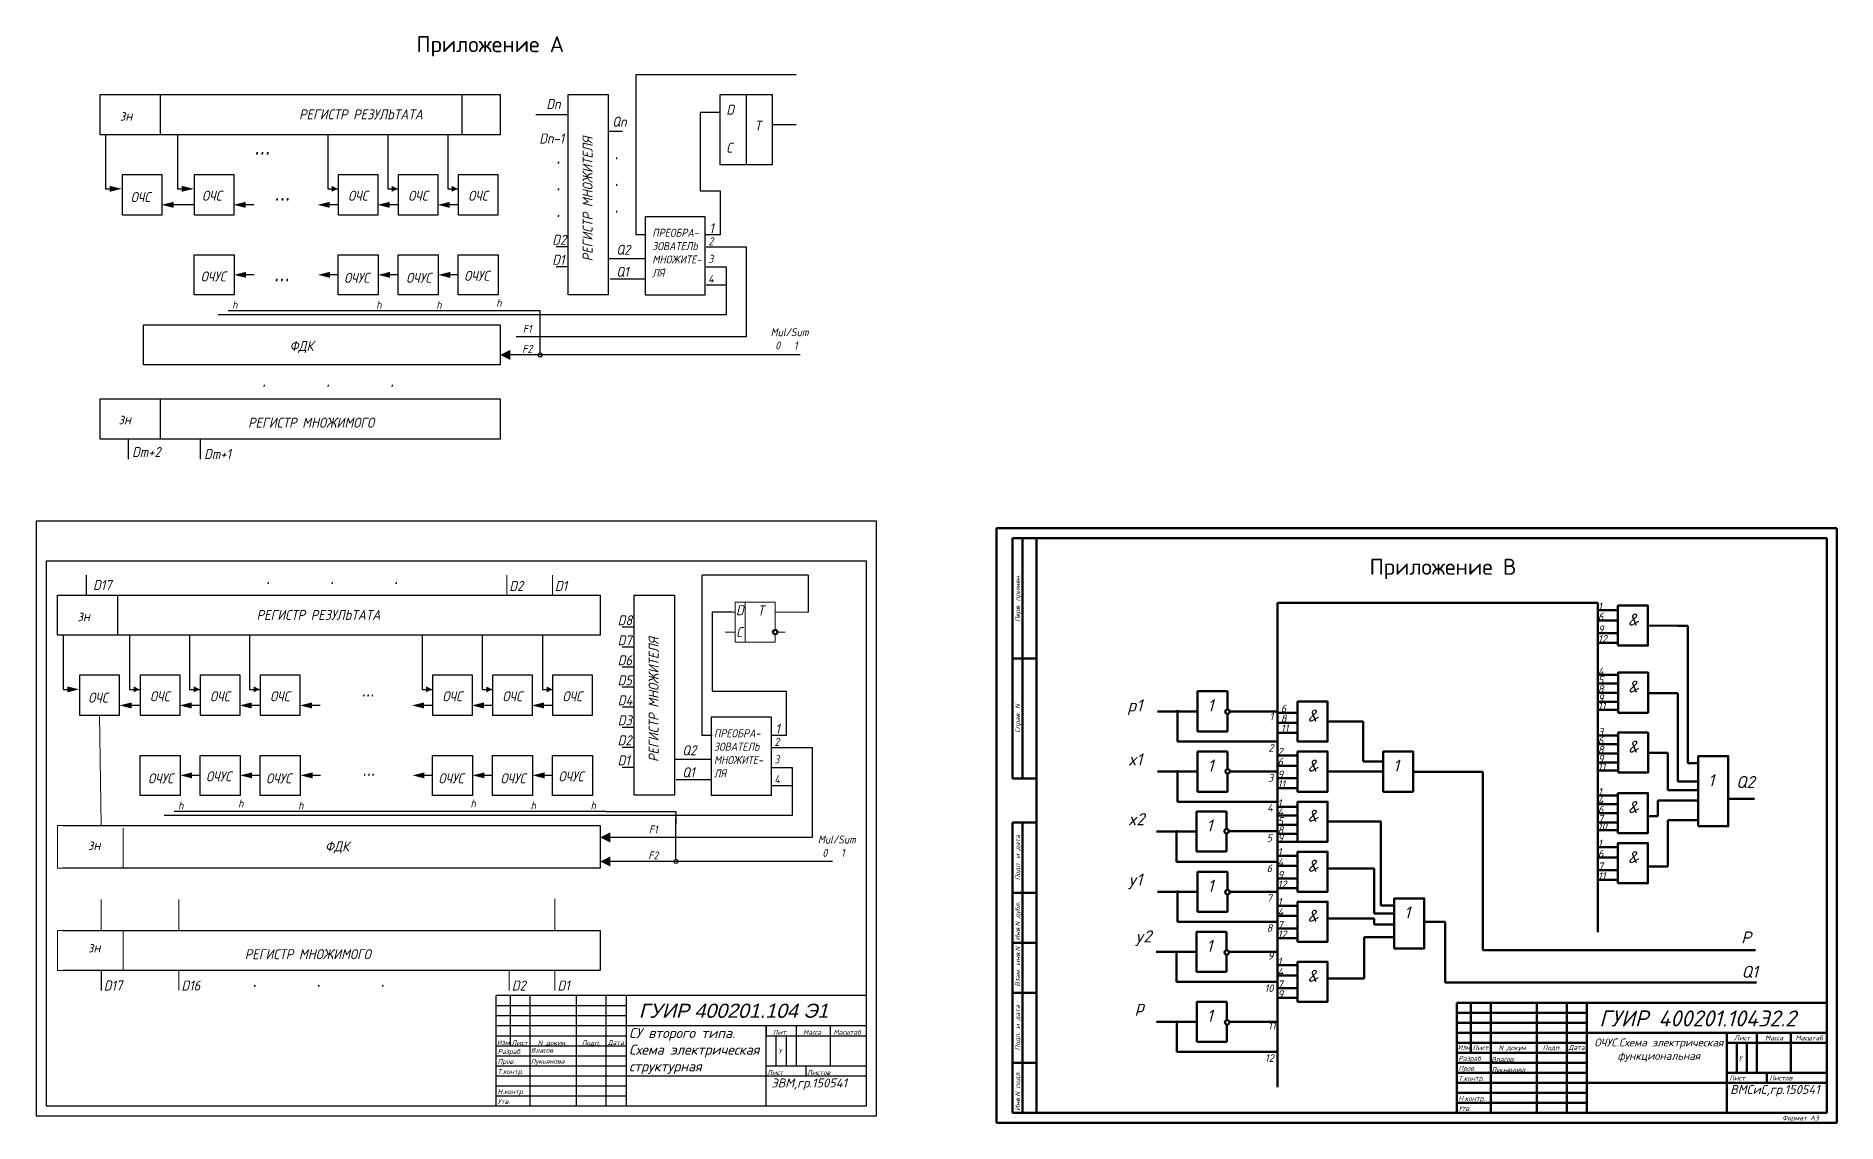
# Model space of a CAD drawing. Header units: millimetres. Extents: x -1147 to 900, y -260 to 949.
# Drawn here: x 0 to 900, y -4 to 539 of the extents above; entities that cross this region are included whole.
import ezdxf
from ezdxf.enums import TextEntityAlignment as Align

# ---------------------------------------------------------------- set-up
doc = ezdxf.new("R2010")
doc.units = ezdxf.units.MM
doc.header["$LTSCALE"] = 0.5
doc.layers.get('0').update_dxf_attribs({"lineweight": 60})
doc.layers.get('Defpoints').update_dxf_attribs({"color": 5})
doc.layers.add('3-размеры', color=6, linetype='Continuous')
doc.layers.add('4-текст', color=7, linetype='Continuous', true_color=0x00ad00)
doc.layers.add('Формат А4', color=7, linetype='Continuous', lineweight=53)
doc.styles.get("Standard").update_dxf_attribs({"font": 'isocpeui.ttf', "width": 0.9})
doc.styles.add('чер', font='isocpeur.ttf', dxfattribs={"oblique": 15})

msp = doc.modelspace()

# ---------------------------------------------------------------- hatches: boundary and pattern name
at = {"lineweight": 20}
h = msp.add_hatch(color=7, dxfattribs=at)
edge = h.paths.add_edge_path()
edge.add_arc((570.51, 202.01), 0.773, 0, 360)
h = msp.add_hatch(color=7, dxfattribs=at)
edge = h.paths.add_edge_path()
edge.add_arc((570.6, 171.99), 0.773, 0, 360)
h = msp.add_hatch(color=7, dxfattribs=at)
edge = h.paths.add_edge_path()
edge.add_arc((570.11, 141.99), 0.773, 0, 360)
h = msp.add_hatch(color=7, dxfattribs=at)
edge = h.paths.add_edge_path()
edge.add_arc((570.61, 111.91), 0.773, 0, 360)
h = msp.add_hatch(color=7, dxfattribs=at)
edge = h.paths.add_edge_path()
edge.add_arc((570.03, 81.75), 0.773, 0, 360)
h = msp.add_hatch(color=7, dxfattribs=at)
edge = h.paths.add_edge_path()
edge.add_arc((570.2, 46.86), 0.773, 0, 360)

# ---------------------------------------------------------------- linework, layer by layer
at = {"color": 0, "lineweight": 25}
for p, q in [((62, 510), (62, 490)), ((212.78, 510), (212.78, 490)), ((355, 510.07), (355, 475)), ((62, 358), (62, 338)), ((40.78, 260), (40.78, 240)), ((415, 60), (230, 60)), ((230, 5), (230, 60)), ((230, 55), (295, 55)), ((237, 60), (237, 35)), ((247, 5), (247, 60)), ((270, 60), (270, 5)), ((285, 5), (285, 60)), ((295, 60), (295, 5)), ((230, 50), (295, 50)), ((230, 45), (295, 45)), ((230, 40), (295, 40)), ((295, 45), (415, 45)), ((365, 5), (365, 45)), ((365, 45), (365, 40)), ((365, 40), (415, 40)), ((370, 25), (370, 40)), ((375, 40), (375, 25)), ((380, 45), (380, 25)), ((397, 25), (397, 45)), ((230, 35), (295, 35)), ((230, 30), (295, 30)), ((230, 25), (295, 25)), ((230, 20), (295, 20)), ((295, 20), (415, 20)), ((365, 25), (415, 25)), ((385, 20), (385, 25)), ((230, 15), (295, 15)), ((230, 10), (295, 10))]:
    msp.add_line(p, q, dxfattribs=at)
at = {"color": 0, "lineweight": 60}
for p, q in [((620.52, 231.99), (620.52, 256.2)), ((620.52, 256.2), (780.52, 256.2)), ((780.63, 256.16), (780.63, 91.69)), ((620.52, 231.99), (620.52, 26.87)), ((620.52, 26.87), (620.52, 14.23))]:
    msp.add_line(p, q, dxfattribs=at)
for p, q in [((780.63, 252.5), (790.63, 252.5)), ((780.63, 247.4), (790.63, 247.4)), ((820.53, 244.65), (805.59, 244.8)), ((820.53, 244.65), (825.58, 244.65)), ((825.58, 244.65), (825.58, 176.1)), ((780.63, 241.08), (790.63, 241.08)), ((780.63, 236.24), (790.63, 236.24)), ((790.63, 220.17), (780.63, 220.17)), ((595.52, 211.99), (580.52, 211.99)), ((580.52, 211.99), (580.52, 201.99)), ((595.52, 202.9), (595.52, 211.99)), ((790.63, 215.87), (780.63, 215.87)), ((790.63, 211.28), (780.63, 211.28)), ((820.59, 211.1), (805.72, 211.1)), ((820.59, 169.56), (820.59, 211.1)), ((560.52, 201.99), (580.52, 201.99)), ((570.52, 201.99), (570.52, 186.87)), ((580.52, 201.99), (580.52, 191.99)), ((595.52, 191.99), (595.52, 200.67)), ((596.61, 201.99), (620.52, 201.99)), ((620.52, 201.19), (630.43, 201.19)), ((790.63, 206.72), (780.63, 206.72)), ((790.69, 202.78), (780.63, 202.78)), ((580.52, 191.99), (595.52, 191.99)), ((620.52, 196.19), (630.43, 196.19)), ((620.52, 191.19), (630.43, 191.19)), ((645.52, 196.87), (655.52, 196.87)), ((655.28, 196.87), (663.28, 196.87)), ((663.28, 176.87), (663.28, 196.87)), ((790.63, 189.9), (780.63, 189.9)), ((570.52, 186.87), (620.52, 186.87)), ((595.52, 181.87), (580.52, 181.87)), ((580.52, 181.87), (580.52, 171.87)), ((595.52, 173.1), (595.52, 181.87)), ((790.63, 185.6), (780.63, 185.6)), ((790.63, 181.01), (780.63, 181.01)), ((805.71, 181.28), (815.59, 181.28)), ((815.59, 181.28), (815.59, 164.56)), ((560.52, 171.87), (580.52, 171.87)), ((570.52, 171.87), (570.52, 156.87)), ((580.52, 171.87), (580.52, 161.87)), ((596.68, 171.87), (620.52, 171.87)), ((620.52, 179.96), (630.52, 179.96)), ((620.52, 174.85), (630.52, 174.85)), ((645.52, 171.87), (655.52, 171.87)), ((655.28, 171.87), (665.78, 171.87)), ((663.28, 176.87), (673.28, 176.87)), ((663.28, 171.87), (673.28, 171.87)), ((688.28, 171.78), (698.66, 171.78)), ((698.66, 171.78), (723.12, 171.78)), ((723.12, 171.78), (723.12, 82.64)), ((790.63, 176.46), (780.63, 176.46)), ((790.69, 172.51), (780.63, 172.51)), ((825.58, 176.1), (830.77, 176.1)), ((595.52, 161.87), (595.52, 170.87)), ((620.52, 168.54), (630.52, 168.54)), ((620.52, 163.7), (630.52, 163.7)), ((815.59, 164.56), (815.59, 162.55)), ((815.59, 162.55), (830.77, 162.55)), ((820.59, 169.56), (820.59, 167.02)), ((820.59, 167.02), (830.77, 167.02)), ((570.52, 156.87), (620.52, 156.87)), ((580.52, 161.87), (595.52, 161.87)), ((630.52, 154.26), (620.52, 154.26)), ((790.63, 159.99), (780.63, 159.99)), ((790.63, 155.69), (780.63, 155.69)), ((810.59, 149.56), (810.59, 157.5)), ((810.59, 157.5), (830.77, 157.5)), ((845.97, 158.24), (858.97, 158.24)), ((594.99, 151.99), (579.99, 151.99)), ((579.99, 151.99), (579.99, 141.99)), ((594.99, 143.24), (594.99, 151.99)), ((630.52, 149.96), (620.52, 149.96)), ((630.52, 145.37), (620.52, 145.37)), ((645.52, 146.96), (672.19, 146.96)), ((672.19, 146.96), (672.19, 107.91)), ((790.63, 151.1), (780.63, 151.1)), ((790.63, 146.54), (780.63, 146.54)), ((805.59, 149.56), (810.59, 149.56)), ((815.59, 124.56), (815.59, 147.64)), ((815.59, 147.64), (830.77, 147.64)), ((559.99, 141.99), (579.99, 141.99)), ((569.99, 126.87), (569.99, 141.99)), ((579.99, 141.99), (579.99, 131.99)), ((594.99, 131.99), (594.99, 141.01)), ((620.52, 142.08), (596.15, 142.08)), ((630.52, 140.81), (620.52, 140.81)), ((630.58, 136.87), (620.52, 136.87)), ((790.69, 142.6), (780.63, 142.6)), ((569.99, 126.87), (620.52, 126.87)), ((579.99, 131.99), (594.99, 131.99)), ((620.52, 129.87), (630.52, 129.87)), ((780.63, 134.09), (790.63, 134.09)), ((780.63, 128.99), (790.63, 128.99)), ((595.52, 121.87), (580.52, 121.87)), ((580.52, 121.87), (580.52, 111.87)), ((595.52, 112.76), (595.52, 121.87)), ((620.52, 124.77), (630.52, 124.77)), ((620.52, 118.46), (630.52, 118.46)), ((645.84, 123.56), (656.34, 123.56)), ((656.34, 123.56), (668.84, 123.56)), ((668.84, 123.56), (668.84, 103.56)), ((780.63, 122.67), (790.63, 122.67)), ((780.63, 117.83), (790.63, 117.83)), ((805.59, 124.56), (815.59, 124.56)), ((560.52, 111.87), (580.52, 111.87)), ((570.52, 96.87), (570.52, 111.99)), ((580.52, 111.87), (580.52, 101.87)), ((595.52, 101.87), (595.52, 110.53)), ((596.59, 111.87), (620.52, 111.87)), ((620.52, 113.61), (630.52, 113.61)), ((580.52, 101.87), (595.52, 101.87)), ((620.52, 104.93), (630.52, 104.93)), ((620.52, 99.83), (630.52, 99.83)), ((668.84, 103.56), (668.84, 100.99)), ((668.84, 100.99), (678.84, 100.99)), ((672.19, 107.91), (672.19, 105.04)), ((672.19, 105.04), (678.84, 105.04)), ((570.52, 96.87), (621.05, 96.87)), ((594.99, 91.87), (579.99, 91.87)), ((579.99, 91.87), (579.99, 81.87)), ((594.99, 82.66), (594.99, 91.87)), ((620.52, 93.52), (630.52, 93.52)), ((645.84, 98.56), (658.84, 98.56)), ((658.84, 98.56), (668.84, 98.56)), ((668.84, 98.56), (668.84, 95.47)), ((668.84, 95.47), (678.84, 95.47)), ((693.71, 96.87), (704.21, 96.87)), ((704.21, 96.87), (704.21, 66.59)), ((559.8, 81.87), (579.99, 81.87)), ((569.99, 81.87), (569.99, 66.87)), ((579.99, 81.87), (579.99, 71.87)), ((596.2, 81.87), (619.99, 81.87)), ((620.52, 88.67), (630.52, 88.67)), ((663.84, 68.56), (663.84, 89.21)), ((663.84, 89.21), (678.84, 89.21)), ((723.12, 82.64), (859.43, 82.64)), ((594.99, 71.87), (594.99, 80.45)), ((620.52, 75.14), (630.52, 75.14)), ((569.99, 66.87), (620.52, 66.87)), ((579.99, 71.87), (594.99, 71.87)), ((620.52, 70.04), (630.52, 70.04)), ((620.52, 63.72), (630.52, 63.72)), ((645.84, 68.56), (656.34, 68.56)), ((656.34, 68.56), (663.84, 68.56)), ((704.21, 66.59), (859.89, 66.59)), ((595.16, 56.98), (580.16, 56.98)), ((580.16, 56.98), (580.16, 46.98)), ((595.16, 47.77), (595.16, 56.98)), ((620.52, 58.88), (630.52, 58.88)), ((559.97, 46.98), (580.16, 46.98)), ((570.16, 46.98), (570.16, 31.98)), ((580.16, 46.98), (580.16, 36.98)), ((595.16, 36.98), (595.16, 45.55)), ((596.36, 46.98), (620.16, 46.98)), ((580.16, 36.98), (595.16, 36.98)), ((570.16, 31.98), (620.69, 31.98))]:
    msp.add_line(p, q)
at = {"color": 0, "lineweight": 25}
for points in [[(32, 510), (232, 510), (232, 490), (32, 490)], [(266.03, 510.07), (286.03, 510.07), (286.03, 410.07), (266.03, 410.07)], [(342, 510.07), (368, 510.07), (368, 475), (342, 475)], [(43, 450), (63, 450), (63, 470), (43, 470)], [(79, 450), (99, 450), (99, 470), (79, 470)], [(151, 450), (171, 450), (171, 470), (151, 470)], [(181, 450), (201, 450), (201, 470), (181, 470)], [(211, 450), (231, 450), (231, 470), (211, 470)], [(304.51, 410.07), (334.51, 410.07), (334.51, 449), (304.51, 449)], [(79, 430), (99, 430), (99, 410), (79, 410)], [(151, 430), (171, 430), (171, 410), (151, 410)], [(181, 430), (201, 430), (201, 410), (181, 410)], [(211, 430), (231, 430), (231, 410), (211, 410)], [(53.78, 395), (232, 395), (232, 375), (53.78, 375)], [(32, 358), (232, 358), (232, 338), (32, 338)], [(5, 5), (415, 5), (415, 277), (5, 277)], [(10.78, 260), (282, 260), (282, 240), (10.78, 240)], [(299.03, 260.07), (319.03, 260.07), (319.03, 160.07), (299.03, 160.07)], [(21.78, 200), (41.78, 200), (41.78, 220), (21.78, 220)], [(52, 200), (72, 200), (72, 220), (52, 220)], [(82, 200), (102, 200), (102, 220), (82, 220)], [(112, 200), (132, 200), (132, 220), (112, 220)], [(198.14, 200), (218.14, 200), (218.14, 220), (198.14, 220)], [(228.14, 200), (248.14, 200), (248.14, 220), (228.14, 220)], [(258.14, 200), (278.14, 200), (278.14, 220), (258.14, 220)], [(337.51, 160.07), (367.51, 160.07), (367.51, 199), (337.51, 199)], [(52, 180), (72, 180), (72, 160), (52, 160)], [(82, 180), (102, 180), (102, 160), (82, 160)], [(112, 180), (132, 180), (132, 160), (112, 160)], [(198.14, 180), (218.14, 180), (218.14, 160), (198.14, 160)], [(228.14, 180), (248.14, 180), (248.14, 160), (228.14, 160)], [(258.14, 180), (278.14, 180), (278.14, 160), (258.14, 160)]]:
    msp.add_lwpolyline(points, close=True, dxfattribs=at)
for points in [[(790.63, 234.81), (805.63, 234.81), (805.63, 254.8), (790.63, 254.8)], [(790.69, 201.32), (805.69, 201.32), (805.69, 221.36), (790.69, 221.36)], [(630.52, 186.87), (645.52, 186.87), (645.52, 206.87), (630.52, 206.87)], [(790.69, 171.37), (805.69, 171.37), (805.69, 191.36), (790.69, 191.36)], [(630.52, 161.87), (645.52, 161.87), (645.52, 181.87), (630.52, 181.87)], [(673.28, 161.87), (688.28, 161.87), (688.28, 181.87), (673.28, 181.87)], [(830.77, 144.56), (845.77, 144.56), (845.77, 179.63), (830.77, 179.63)], [(630.52, 136.87), (645.52, 136.87), (645.52, 156.87), (630.52, 156.87)], [(790.63, 141.16), (805.63, 141.16), (805.63, 161.16), (790.63, 161.16)], [(790.63, 116.16), (805.63, 116.16), (805.63, 136.16), (790.63, 136.16)], [(630.52, 111.87), (645.52, 111.87), (645.52, 131.87), (630.52, 131.87)], [(678.84, 83.56), (693.84, 83.56), (693.84, 108.56), (678.84, 108.56)], [(630.52, 86.94), (645.52, 86.94), (645.52, 106.87), (630.52, 106.87)], [(630.52, 56.96), (645.52, 56.96), (645.52, 76.87), (630.52, 76.87)]]:
    msp.add_lwpolyline(points, close=True)
for points in [[(13.57, 145), (282, 145), (282, 123.7), (13.57, 123.7)], [(13.57, 92.54), (282, 92.54), (282, 72.54), (13.57, 72.54)]]:
    msp.add_lwpolyline(points, dxfattribs=at)
at = {"transparency": 33554551}
msp.add_circle((369.45, 241.58), 1.11, dxfattribs=at)
for centre in [(595.51, 201.79), (595.57, 171.98), (595.04, 142.13), (595.5, 111.65), (595.13, 81.55), (595.3, 46.66)]:
    msp.add_circle(centre, 1.11)
at = {"layer": '3-размеры', "color": 0, "lineweight": 25}
for p, q in [((300, 440), (300, 520)), ((300, 520), (380, 520)), ((249.78, 500), (266.03, 500)), ((342, 501), (332, 501)), ((332, 501), (332, 462)), ((34.78, 489.95), (34.78, 462.95)), ((70.78, 489.95), (70.78, 462.95)), ((145.78, 489.95), (145.78, 462.95)), ((175.78, 489.95), (175.78, 462.95)), ((205.78, 489.95), (205.78, 462.95)), ((286.16, 491.75), (293.16, 491.75)), ((380, 495), (368, 495)), ((34.78, 462.95), (36.78, 462.95)), ((70.78, 462.95), (72.78, 462.95)), ((72.78, 462.95), (77.78, 462.95)), ((145.78, 462.95), (150.78, 462.95)), ((175.78, 462.95), (180.78, 462.95)), ((205.78, 462.95), (210.78, 462.95)), ((332, 462), (342, 462)), ((342, 462), (342, 440)), ((266, 434), (260, 434)), ((305, 440), (300, 440)), ((342, 440), (334.51, 440)), ((335, 434), (355, 434)), ((355, 434), (355, 389)), ((304.51, 428), (286.03, 428)), ((287, 418), (304.51, 418)), ((335, 415), (345, 415)), ((252, 402), (96, 402)), ((252, 381), (252, 402)), ((355, 389), (240, 389)), ((382, 380), (237, 380)), ((46, 338), (46, 328)), ((82, 338), (82, 328)), ((333, 190), (333, 270)), ((386, 270), (386, 251.58)), ((299.03, 244), (293.03, 244)), ((348, 251.58), (338, 251.58)), ((338, 251), (338, 212)), ((13.57, 239.95), (13.57, 212.95)), ((46.78, 239.95), (46.78, 212.95)), ((76.78, 239.95), (76.78, 212.95)), ((106.78, 239.95), (106.78, 212.95)), ((192.93, 239.95), (192.93, 212.95)), ((223.04, 239.95), (223.04, 212.95)), ((253.14, 239.95), (253.14, 212.95)), ((299.03, 224), (293.03, 224)), ((13.57, 212.95), (15.57, 212.95)), ((46.78, 212.95), (51.78, 212.95)), ((76.78, 212.95), (81.78, 212.95)), ((106.78, 212.95), (111.78, 212.95)), ((192.93, 212.95), (197.93, 212.95)), ((223.04, 212.95), (228.04, 212.95)), ((253.14, 212.95), (258.14, 212.95)), ((299.07, 204), (293.07, 204)), ((338, 190), (333, 190)), ((375, 190), (367.51, 190)), ((299, 184), (293, 184)), ((368, 184), (388, 184)), ((388, 184), (388, 139)), ((337.51, 178), (319.03, 178)), ((320, 168), (337.51, 168)), ((368, 165), (378, 165)), ((285, 152), (129, 152)), ((319.84, 128), (319.84, 149)), ((388, 139), (305.11, 139)), ((398.01, 127), (305.11, 127))]:
    msp.add_line(p, q, dxfattribs=at)
at = {"layer": '3-размеры', "color": 0, "lineweight": 20}
for p, q in [((235.29, 270), (235.29, 260)), ((258.09, 270), (258.09, 260)), ((349.45, 256.58), (354.45, 256.58)), ((349.45, 236.58), (349.45, 256.58)), ((349.45, 256.58), (354.45, 256.58)), ((349.45, 256.58), (354.45, 256.58)), ((349.45, 256.58), (349.45, 251.58)), ((354.45, 256.58), (369.45, 256.58)), ((354.45, 256.58), (354.45, 236.58)), ((369.45, 256.58), (369.45, 242.69)), ((369.45, 256.58), (369.45, 246.58)), ((369.45, 256.58), (369.45, 251.58)), ((338, 251), (338, 251.58)), ((349.45, 251.58), (348, 251.58)), ((369.45, 251.58), (374.45, 251.58)), ((369.45, 251.58), (369.45, 242.69)), ((386, 251.58), (374.45, 251.58)), ((349.45, 241.58), (344.45, 241.58)), ((349.45, 236.58), (349.45, 241.58)), ((369.45, 236.58), (349.45, 236.58)), ((369.45, 236.58), (369.45, 240.46)), ((370.57, 241.58), (374.45, 241.58)), ((21.78, 200), (31.78, 200)), ((31.78, 200), (32.57, 145)), ((10.78, 145), (10.78, 123.7)), ((13.57, 145), (10.78, 145)), ((43.57, 143.7), (43.57, 123.7)), ((13.57, 123.7), (10.78, 123.7)), ((259.36, 108.37), (259.36, 92.54)), ((32.57, 108), (32.57, 92.54)), ((71.42, 108), (71.42, 92.54)), ((10.78, 92.54), (10.78, 72.54)), ((13.57, 92.54), (10.78, 92.54)), ((43.57, 92.54), (43.57, 72.54)), ((13.57, 72.54), (10.78, 72.54)), ((53.92, 72.54), (80.42, 72.54)), ((71.42, 72.54), (71.42, 62.54)), ((99.76, 72.54), (76.96, 72.54)), ((122.56, 72.54), (99.76, 72.54)), ((145.36, 72.54), (122.56, 72.54)), ((168.16, 72.54), (145.36, 72.54)), ((190.96, 72.54), (168.16, 72.54)), ((213.76, 72.54), (190.96, 72.54)), ((236.56, 72.54), (213.76, 72.54)), ((259.36, 72.54), (236.56, 72.54)), ((236.56, 72.54), (236.56, 62.54)), ((259.36, 72.54), (259.36, 62.54))]:
    msp.add_line(p, q, dxfattribs=at)
at = {"layer": '3-размеры', "color": 0, "lineweight": 25}
for points in [[(53, 470, 0, 0, 0), (53, 485, 3, 0, 0), (53, 490, 0, 0, 0)], [(89, 470, 0, 0, 0), (89, 485, 3, 0, 0), (89, 490, 0, 0, 0)], [(161, 470, 0, 0, 0), (161, 485, 3, 0, 0), (161, 490, 0, 0, 0)], [(191, 470, 0, 0, 0), (191, 485, 3, 0, 0), (191, 490, 0, 0, 0)], [(221, 470, 0, 0, 0), (221, 485, 3, 0, 0), (221, 490, 0, 0, 0)], [(252.05, 478.09, 0, 0, 0), (252.05, 432.77, 5, 0, 0), (252.05, 418.77, 0, 0, 0)], [(36.78, 462.95, 3, 0, 0), (42.78, 462.95, 0, 0, 0)], [(72.78, 462.95, 3, 0, 0), (78.78, 462.95, 0, 0, 0)], [(147.78, 462.95, 3, 0, 0), (150.78, 462.95, 0, 0, 0)], [(177.78, 462.95, 3, 0, 0), (180.78, 462.95, 0, 0, 0)], [(207.78, 462.95, 3, 0, 0), (210.78, 462.95, 0, 0, 0)], [(47, 358, 0, 0, 0), (47, 442.45, 3, 0, 0), (47, 449.45, 0, 0, 0)], [(68.78, 454.95, 3, 0, 0), (62.78, 454.95, 0, 0, 0)], [(94, 430, 0, 0, 0), (94, 442, 3, 0, 0), (94, 450, 0, 0, 0)], [(104.78, 454.95, 3, 0, 0), (98.78, 454.95, 0, 0, 0)], [(146.78, 454.95, 3, 0, 0), (140.78, 454.95, 0, 0, 0)], [(166, 430, 0, 0, 0), (166, 442, 3, 0, 0), (166, 450, 0, 0, 0)], [(176.78, 454.95, 3, 0, 0), (170.78, 454.95, 0, 0, 0)], [(196, 430, 0, 0, 0), (196, 442, 3, 0, 0), (196, 450, 0, 0, 0)], [(206.78, 454.95, 3, 0, 0), (200.78, 454.95, 0, 0, 0)], [(226, 430, 0, 0, 0), (226, 442, 3, 0, 0), (226, 450, 0, 0, 0)], [(105, 420, 3, 0, 0), (99, 420, 0, 0, 0)], [(147, 420, 3, 0, 0), (141, 420, 0, 0, 0)], [(177, 420, 3, 0, 0), (171, 420, 0, 0, 0)], [(207, 420, 3, 0, 0), (201, 420, 0, 0, 0)], [(85, 395, 0, 0, 0), (85, 404, 2, 0, 0), (85, 410, 0, 0, 0)], [(91, 400, 0, 0, 0), (91, 404, 2, 0, 0), (91, 410, 0, 0, 0)], [(96, 402, 0, 0, 0), (96, 404, 2, 0, 0), (96, 410, 0, 0, 0)], [(157, 395, 0, 0, 0), (157, 404, 2, 0, 0), (157, 410, 0, 0, 0)], [(163, 400, 0, 0, 0), (163, 404, 2, 0, 0), (163, 410, 0, 0, 0)], [(168, 402, 0, 0, 0), (168, 404, 2, 0, 0), (168, 410, 0, 0, 0)], [(187, 395, 0, 0, 0), (187, 404, 2, 0, 0), (187, 410, 0, 0, 0)], [(193, 400, 0, 0, 0), (193, 404, 2, 0, 0), (193, 410, 0, 0, 0)], [(198, 402, 0, 0, 0), (198, 404, 2, 0, 0), (198, 410, 0, 0, 0)], [(217, 395, 0, 0, 0), (217, 404, 2, 0, 0), (217, 410, 0, 0, 0)], [(223, 400, 0, 0, 0), (223, 404, 2, 0, 0), (223, 410, 0, 0, 0)], [(228, 402, 0, 0, 0), (228, 404, 2, 0, 0), (228, 410, 0, 0, 0)], [(240, 389, 0, 0, 0), (237, 389, 0, 0, 0), (237, 389, 5, 0, 0), (232, 389, 0, 0, 0)], [(237, 380, 5, 0, 0), (232, 380, 0, 0, 0)], [(82, 358, 0, 0, 0), (82, 368, 3, 0, 0), (82, 375, 0, 0, 0)], [(221.04, 358, 0, 0, 0), (221.04, 368.56, 3, 0, 0), (221.04, 375, 0, 0, 0)], [(186.78, 314.95, 0, 0, 0), (116.78, 314.95, 5, 0, 0), (102.78, 314.95, 0, 0, 0)], [(324.59, 250.76, 0, 0, 0), (324.59, 205.44, 5, 0, 0), (324.59, 191.44, 0, 0, 0)], [(31.78, 220, 0, 0, 0), (31.78, 235, 3, 0, 0), (31.78, 240, 0, 0, 0)], [(62, 220, 0, 0, 0), (62, 235, 3, 0, 0), (62, 240, 0, 0, 0)], [(92, 220, 0, 0, 0), (92, 235, 3, 0, 0), (92, 240, 0, 0, 0)], [(122, 220, 0, 0, 0), (122, 235, 3, 0, 0), (122, 240, 0, 0, 0)], [(208.14, 220, 0, 0, 0), (208.14, 235, 3, 0, 0), (208.14, 240, 0, 0, 0)], [(238.25, 220, 0, 0, 0), (238.25, 235, 3, 0, 0), (238.25, 240, 0, 0, 0)], [(268.36, 220, 0, 0, 0), (268.36, 235, 3, 0, 0), (268.36, 240, 0, 0, 0)], [(15.57, 212.95, 3, 0, 0), (21.57, 212.95, 0, 0, 0)], [(48.78, 212.95, 3, 0, 0), (51.78, 212.95, 0, 0, 0)], [(78.78, 212.95, 3, 0, 0), (81.78, 212.95, 0, 0, 0)], [(108.78, 212.95, 3, 0, 0), (111.78, 212.95, 0, 0, 0)], [(194.93, 212.95, 3, 0, 0), (197.93, 212.95, 0, 0, 0)], [(225.04, 212.95, 3, 0, 0), (228.04, 212.95, 0, 0, 0)], [(255.14, 212.95, 3, 0, 0), (258.14, 212.95, 0, 0, 0)], [(32.07, 180, 0, 0, 0), (31.78, 192, 3, 0, 0), (31.78, 200, 0, 0, 0)], [(47.78, 204.95, 3, 0, 0), (41.78, 204.95, 0, 0, 0)], [(67, 180, 0, 0, 0), (67, 192, 3, 0, 0), (67, 200, 0, 0, 0)], [(77.78, 204.95, 3, 0, 0), (71.78, 204.95, 0, 0, 0)], [(97, 180, 0, 0, 0), (97, 192, 3, 0, 0), (97, 200, 0, 0, 0)], [(107.78, 204.95, 3, 0, 0), (101.78, 204.95, 0, 0, 0)], [(127, 180, 0, 0, 0), (127, 192, 3, 0, 0), (127, 200, 0, 0, 0)], [(138, 204.95, 3, 0, 0), (132, 204.95, 0, 0, 0)], [(193.93, 204.95, 3, 0, 0), (187.93, 204.95, 0, 0, 0)], [(213.14, 180, 0, 0, 0), (213.14, 192, 3, 0, 0), (213.14, 200, 0, 0, 0)], [(223.93, 204.95, 3, 0, 0), (217.93, 204.95, 0, 0, 0)], [(243.14, 180, 0, 0, 0), (243.14, 192, 3, 0, 0), (243.14, 200, 0, 0, 0)], [(253.93, 204.95, 3, 0, 0), (247.93, 204.95, 0, 0, 0)], [(273.14, 180, 0, 0, 0), (273.14, 192, 3, 0, 0), (273.14, 200, 0, 0, 0)], [(78, 170, 3, 0, 0), (72, 170, 0, 0, 0)], [(108, 170, 3, 0, 0), (102, 170, 0, 0, 0)], [(138.22, 170, 3, 0, 0), (132.22, 170, 0, 0, 0)], [(194.14, 170, 3, 0, 0), (188.14, 170, 0, 0, 0)], [(224.14, 170, 3, 0, 0), (218.14, 170, 0, 0, 0)], [(254.14, 170, 3, 0, 0), (248.14, 170, 0, 0, 0)], [(58, 145, 0, 0, 0), (58, 154, 2, 0, 0), (58, 160, 0, 0, 0)], [(64, 150, 0, 0, 0), (64, 154, 2, 0, 0), (64, 160, 0, 0, 0)], [(69, 152, 0, 0, 0), (69, 154, 2, 0, 0), (69, 160, 0, 0, 0)], [(88, 145, 0, 0, 0), (88, 154, 2, 0, 0), (88, 160, 0, 0, 0)], [(94, 150, 0, 0, 0), (94, 154, 2, 0, 0), (94, 160, 0, 0, 0)], [(99, 152, 0, 0, 0), (99, 154, 2, 0, 0), (99, 160, 0, 0, 0)], [(118, 145, 0, 0, 0), (118, 154, 2, 0, 0), (118, 160, 0, 0, 0)], [(124, 150, 0, 0, 0), (124, 154, 2, 0, 0), (124, 160, 0, 0, 0)], [(129, 152, 0, 0, 0), (129, 154, 2, 0, 0), (129, 160, 0, 0, 0)], [(204.14, 145, 0, 0, 0), (204.14, 154, 2, 0, 0), (204.14, 160, 0, 0, 0)], [(210.14, 150, 0, 0, 0), (210.14, 154, 2, 0, 0), (210.14, 160, 0, 0, 0)], [(215.14, 152, 0, 0, 0), (215.14, 154, 2, 0, 0), (215.14, 160, 0, 0, 0)], [(234.14, 145, 0, 0, 0), (234.14, 154, 2, 0, 0), (234.14, 160, 0, 0, 0)], [(240.14, 150, 0, 0, 0), (240.14, 154, 2, 0, 0), (240.14, 160, 0, 0, 0)], [(245.14, 152, 0, 0, 0), (245.14, 154, 2, 0, 0), (245.14, 160, 0, 0, 0)], [(264.14, 145, 0, 0, 0), (264.14, 154, 2, 0, 0), (264.14, 160, 0, 0, 0)], [(270.14, 150, 0, 0, 0), (270.14, 154, 2, 0, 0), (270.14, 160, 0, 0, 0)], [(275.14, 152, 0, 0, 0), (275.14, 154, 2, 0, 0), (275.14, 160, 0, 0, 0)], [(287, 139, 5, 0, 0), (282, 139, 0, 0, 0)], [(287, 127, 5, 0, 0), (282, 127, 0, 0, 0)], [(32.57, 108, 0, 0, 0), (32.57, 118, 3, 0, 0), (32.57, 123.7, 0, 0, 0)], [(71.42, 108, 0, 0, 0), (71.42, 118, 3, 0, 0), (71.42, 123.7, 0, 0, 0)], [(259.36, 108.37, 0, 0, 0), (259.36, 117.26, 3, 0, 0), (259.36, 123.7, 0, 0, 0)], [(201.99, 106.95, 0, 0, 0), (131.99, 106.95, 5, 0, 0), (117.99, 106.95, 0, 0, 0)]]:
    msp.add_lwpolyline(points, format="xyseb", dxfattribs=at)
for points in [[(78.78, 454.95), (68.78, 454.95), (68.78, 454.95), (68.78, 454.95)], [(108.78, 454.95), (104.78, 454.95), (104.78, 454.95), (104.78, 454.95)], [(150.78, 454.95), (146.78, 454.95), (146.78, 454.95), (146.78, 454.95)], [(180.78, 454.95), (176.78, 454.95), (176.78, 454.95), (176.78, 454.95)], [(210.78, 454.95), (206.78, 454.95), (206.78, 454.95), (206.78, 454.95)], [(335, 424), (345, 424), (345, 400), (91, 400)], [(266, 424), (260, 424)], [(109, 420), (105, 420), (105, 420), (105, 420)], [(151, 420), (147, 420), (147, 420), (147, 420)], [(181, 420), (177, 420), (177, 420), (177, 420)], [(211, 420), (207, 420), (207, 420), (207, 420)], [(299.03, 234), (293.03, 234)], [(299.03, 214), (293.03, 214)], [(51.78, 204.95), (47.78, 204.95), (47.78, 204.95), (47.78, 204.95)], [(81.78, 204.95), (77.78, 204.95), (77.78, 204.95), (77.78, 204.95)], [(111.78, 204.95), (107.78, 204.95), (107.78, 204.95), (107.78, 204.95)], [(142, 204.95), (138, 204.95), (138, 204.95), (138, 204.95)], [(197.93, 204.95), (193.93, 204.95), (193.93, 204.95), (193.93, 204.95)], [(227.93, 204.95), (223.93, 204.95), (223.93, 204.95), (223.93, 204.95)], [(257.93, 204.95), (253.93, 204.95), (253.93, 204.95), (253.93, 204.95)], [(299.07, 194), (293.07, 194)], [(368, 174), (378, 174), (378, 150), (124, 150)], [(299, 174), (293, 174)], [(82, 170), (78, 170), (78, 170), (78, 170)], [(112, 170), (108, 170), (108, 170), (108, 170)], [(142.22, 170), (138.22, 170), (138.22, 170), (138.22, 170)], [(198.14, 170), (194.14, 170), (194.14, 170), (194.14, 170)], [(228.14, 170), (224.14, 170), (224.14, 170), (224.14, 170)], [(258.14, 170), (254.14, 170), (254.14, 170), (254.14, 170)]]:
    msp.add_lwpolyline(points, dxfattribs=at)
for centre in [(252, 380), (319.84, 127)]:
    msp.add_circle(centre, 1, dxfattribs=at)
at = {"layer": 'Defpoints', "color": 0, "lineweight": 25}
msp.add_lwpolyline([(0, 0), (420, 0), (420, 297), (0, 297)], close=True, dxfattribs=at)
at = {"layer": 'Формат А4', "color": 7}
for p, q in [((480.12, -3.59), (480.12, 293.41)), ((480.12, 293.41), (900.12, 293.41)), ((488.12, 168.41), (488.12, 288.41)), ((488.12, 288.41), (710.12, 288.41)), ((493.12, 288.41), (493.12, 168.41)), ((710.12, 288.41), (493.12, 288.41)), ((500.12, 1.41), (500.12, 288.41)), ((710.12, 288.41), (895.12, 288.41)), ((895.12, 288.41), (895.12, 1.41)), ((900.12, 293.41), (900.12, -3.59)), ((500.12, 228.41), (488.12, 228.41)), ((500.12, 168.41), (488.12, 168.41)), ((488.12, 1.41), (488.12, 146.41)), ((488.12, 146.41), (500.12, 146.41)), ((493.12, 146.41), (493.12, 1.41)), ((500.12, 146.41), (493.12, 146.41)), ((488.12, 111.41), (500.12, 111.41)), ((500.12, 86.41), (488.12, 86.41)), ((488.12, 61.41), (500.12, 61.41)), ((710.12, 56.41), (895.12, 56.41)), ((710.12, 56.41), (710.12, 1.41)), ((717.12, 31.41), (717.12, 56.41)), ((727.12, 56.41), (727.12, 1.41)), ((750.12, 1.41), (750.12, 56.41)), ((765.12, 56.41), (765.12, 1.41)), ((775.12, 1.41), (775.12, 56.41)), ((710.12, 51.41), (775.12, 51.41)), ((775.12, 46.41), (710.12, 46.41)), ((710.12, 41.41), (775.12, 41.41)), ((775.12, 36.41), (710.12, 36.41)), ((895.12, 41.41), (775.12, 41.41)), ((845.12, 41.41), (845.12, 1.41)), ((845.12, 36.41), (895.12, 36.41)), ((850.12, 21.41), (850.12, 36.41)), ((855.12, 36.41), (855.12, 21.41)), ((860.12, 41.41), (860.12, 21.41)), ((877.12, 21.41), (877.12, 41.41)), ((710.12, 31.41), (775.12, 31.41)), ((500.12, 26.41), (488.12, 26.41)), ((775.12, 26.41), (710.12, 26.41)), ((710.12, 21.41), (775.12, 21.41)), ((895.12, 21.41), (845.12, 21.41)), ((865.12, 16.41), (865.12, 21.41)), ((775.12, 16.41), (710.12, 16.41)), ((710.12, 11.41), (775.12, 11.41)), ((775.12, 16.41), (895.12, 16.41)), ((710.12, 1.41), (488.12, 1.41)), ((488.12, 1.41), (710.12, 1.41)), ((775.12, 6.41), (710.12, 6.41)), ((895.12, 1.41), (710.12, 1.41)), ((900.12, -3.59), (480.12, -3.59))]:
    msp.add_line(p, q, dxfattribs=at)
at = {"layer": 'Формат А4', "color": 0, "linetype": 'ByBlock', "lineweight": -2}
for p, q in [((25.14, 270), (25.14, 260)), ((386, 270), (333, 270)), ((338, 212), (375, 212)), ((375, 212), (375, 190)), ((294, 194), (293, 194)), ((299, 194), (294, 194)), ((299, 184), (299, 194)), ((124, 150), (64, 150)), ((129, 152), (69, 152)), ((285, 152), (319.84, 152)), ((319.84, 152), (319.84, 145.7)), ((305.11, 139), (282, 139)), ((305.11, 127), (282, 127)), ((32.57, 72.54), (32.57, 62.54)), ((95.36, 72.54), (70.36, 72.54)), ((174.36, 72.54), (160.36, 72.54)), ((175.36, 72.54), (174.36, 72.54)), ((190.36, 72.54), (175.36, 72.54)), ((205.36, 72.54), (190.36, 72.54))]:
    msp.add_line(p, q, dxfattribs=at)

# ---------------------------------------------------------------- texts
for s, height, p in [('1', 3.77, (780.63, 252.56)), ('6', 3.77, (780.63, 247.46)), ('9', 3.77, (780.63, 241.15)), ('&', 6, (795.63, 244.8)), ('12', 3.767, (780.63, 236.3)), ('5', 3.77, (780.63, 215.87)), ('4', 3.77, (780.63, 220.17)), ('&', 6, (795.69, 211.36)), ('p1', 6, (545.52, 201.99)), ('1', 6, (585.52, 201.99)), ('8', 3.77, (780.63, 211.28)), ('9', 3.77, (780.63, 206.72)), ('1', 3.77, (616.5, 197.53)), ('6', 3.77, (622.11, 201.57)), ('8', 3.77, (622.11, 196.57)), ('&', 6, (635.52, 196.87)), ('11', 3.767, (780.63, 202.84)), ('11', 3.767, (622.11, 191.57)), ('3', 3.77, (780.63, 189.9)), ('6', 3.77, (780.63, 185.6)), ('x1', 6, (545.83, 174.98)), ('2', 3.77, (615.94, 181.87)), ('2', 3.77, (620.52, 180.02)), ('8', 3.77, (780.63, 181.01)), ('9', 3.77, (780.63, 176.46)), ('&', 6, (795.69, 181.36)), ('1', 6, (585.52, 171.87)), ('6', 3.77, (620.52, 174.92)), ('9', 3.77, (620.52, 168.6)), ('&', 6, (635.52, 171.87)), ('1', 6, (678.28, 171.87)), ('11', 3.767, (780.63, 172.58)), ('3', 3.77, (615.72, 166.87)), ('11', 3.767, (620.52, 163.76)), ('1', 3.77, (780.63, 159.99)), ('1', 6, (835.77, 164.56)), ('Q2', 6, (849.68, 163.69)), ('4', 3.77, (615.27, 151.87)), ('4', 3.77, (620.52, 149.96)), ('1', 3.77, (620.52, 154.26)), ('4', 3.77, (780.63, 155.69)), ('6', 3.77, (780.63, 151.1)), ('&', 6, (795.63, 151.16)), ('x2', 6, (545.83, 145.11)), ('1', 6, (584.99, 141.99)), ('5', 3.77, (620.52, 145.37)), ('8', 3.77, (620.52, 140.81)), ('&', 6, (635.52, 146.87)), ('10', 3.767, (780.63, 142.66)), ('7', 3.77, (780.63, 146.54)), ('5', 3.77, (615.05, 136.87)), ('9', 3.77, (620.52, 136.93)), ('1', 3.77, (780.63, 134.15)), ('4', 3.77, (620.52, 124.84)), ('1', 3.77, (620.52, 129.94)), ('&', 6, (635.52, 121.87)), ('6', 3.77, (780.63, 129.05)), ('7', 3.77, (780.63, 122.74)), ('&', 6, (795.63, 126.16)), ('y1', 6, (545.83, 114.98)), ('1', 6, (585.52, 111.87)), ('6', 3.77, (615.05, 121.74)), ('9', 3.77, (620.52, 118.52)), ('12', 3.767, (620.52, 113.68)), ('11', 3.767, (780.63, 117.89)), ('7', 3.77, (615.05, 106.87)), ('1', 3.77, (620.52, 105)), ('4', 3.77, (620.52, 99.9)), ('&', 6, (635.52, 96.87)), ('1', 6, (683.84, 98.56)), ('y2', 6, (549.33, 86.6)), ('8', 3.77, (615.05, 91.87)), ('12', 3.767, (620.52, 88.74)), ('7', 3.77, (620.52, 93.58)), ('P', 6, (852.24, 86.05)), ('1', 6, (584.99, 81.87)), ('9', 3.77, (615.58, 78.01)), ('4', 3.77, (620.52, 70.1)), ('1', 3.77, (620.52, 75.21)), ('&', 6, (635.52, 66.87)), ('Q1', 6, (852.41, 68.91)), ('10', 3.767, (614, 61.82)), ('7', 3.77, (620.52, 63.79)), ('p', 6, (549.5, 51.71)), ('9', 3.77, (620.52, 58.94)), ('1', 6, (585.16, 46.98)), ('12', 3.767, (614.17, 26.93))]:
    msp.add_text(s, height=height).set_placement(p)
at = {"color": 0, "lineweight": 60}
msp.add_text('11', height=3.767, dxfattribs=at).set_placement((615.75, 43.12))
at = {"layer": '4-текст', "color": 0, "lineweight": 25, "attachment_point": 1}
for s, width, insert, char_height in [('Dn', 5, (255.03, 507.8), 5), ('D', 15, (345, 505), 5), ('зн', 15, (42, 502), 5), ('РЕГИСТР РЕЗУЛЬТАТА', 89, (131.46, 502.65), 5), ('Qn', 5, (288, 499.01), 5), ('T', 15, (359, 497), 5), ('Dn-1', 5, (251.51, 490.59), 5), ('...', 18, (109, 490), 10), ('.\\P.\\P.', 5, (289, 485.67), 8), ('С', 15, (345, 486), 5), ('.\\P.\\P.', 5, (259.93, 483.48), 8), ('ОЧС', 7, (47.33, 461.34), 5), ('ОЧС', 7, (83, 462), 5), ('ОЧС', 7, (156, 462), 5), ('ОЧС', 7, (186, 462), 5), ('ОЧС', 7, (216, 462), 5), ('...', 18, (119, 467), 10), ('ПРЕОБРА-\\PЗОВАТЕЛЬ\\PМНОЖИТЕ-\\PЛЯ', 23, (308, 443), 4), ('1', 5, (336.5, 445.8), 5), ('D2', 5, (258, 440), 5), ('Q2', 5, (290, 435.01), 5), ('2', 5, (336.07, 438.73), 4), ('D1', 5, (258, 430), 5), ('Q1', 5, (290, 424.01), 5), ('3', 5, (336, 430.01), 4), ('ОЧУС', 12, (82.33, 421.67), 5), ('...', 18, (118.73, 426.7), 10), ('ОЧУС', 12, (154, 421), 5), ('ОЧУС', 12, (185, 421), 5), ('ОЧУС', 12, (214, 422), 5), ('4', 5, (336, 420), 4), ('h', 5, (98, 407), 4), ('h', 5, (170, 407), 4), ('h', 5, (200, 407), 4), ('h', 5, (230, 408), 4), ('F1', 5, (243.29, 395), 4), ('Mul/Sum\\P 0   1', 15.928, (367.14, 393.36), 4), ('ФДК', 19, (126.71, 387), 5), ('F2', 5, (243, 385), 4), ('.^I.^I.', 70.1267, (112.86, 372.06), 8), ('зн', 15, (41.32, 350.35), 5), ('РЕГИСТР МНОЖИМОГО', 125, (105.98, 348.66), 5), ('Dm+2', 15, (48, 334), 5), ('Dm+1', 15, (84, 333), 5), ('D17', 15, (28.51, 267.59), 5), ('.^I.^I.', 70.1267, (114.86, 273.5), 8), ('D2', 15, (236.56, 267.12), 5), ('D1', 15, (259.36, 267.12), 5), ('РЕГИСТР РЕЗУЛЬТАТА', 89, (110.24, 252.65), 5), ('D', 15, (349.84, 255), 5), ('T', 15, (360.48, 254.84), 5), ('зн', 15, (20.78, 252), 5), ('D8', 5, (290.7, 250), 5), ('С', 15, (349.98, 244.04), 5), ('D7', 5, (290.7, 240), 5), ('D6', 5, (290.7, 230), 5), ('D5', 5, (290.7, 220), 5), ('ОЧС', 7, (26.11, 211.34), 5), ('ОЧС', 7, (57, 212), 5), ('ОЧС', 7, (87, 212), 5), ('ОЧС', 7, (117, 212), 5), ('...', 70.1267, (162.66, 217.32), 8), ('ОЧС', 7, (203.14, 212), 5), ('ОЧС', 7, (233.14, 212), 5), ('ОЧС', 7, (263.14, 212), 5), ('D4', 5, (290.74, 210), 5), ('D3', 5, (290.74, 200), 5), ('D2', 5, (290.67, 190), 5), ('ПРЕОБРА-\\PЗОВАТЕЛЬ\\PМНОЖИТЕ-\\PЛЯ', 23, (338.83, 193), 4), ('1', 5, (369.5, 195.8), 5), ('Q2', 5, (323, 185.01), 5), ('3', 5, (369, 180.01), 4), ('2', 5, (369.07, 188.73), 4), ('ОЧУС', 12, (85, 172), 5), ('ОЧУС', 12, (261.14, 172), 5), ('D1', 5, (290.67, 180), 5), ('Q1', 5, (323, 174.01), 5), ('ОЧУС', 12, (56, 171), 5), ('ОЧУС', 12, (115, 171), 5), ('...', 70.1267, (163.06, 177.75), 8), ('ОЧУС', 12, (201.14, 171), 5), ('ОЧУС', 12, (232.14, 171), 5), ('4', 5, (369, 170), 4), ('h', 5, (71, 157), 4), ('h', 5, (101, 158), 4), ('h', 5, (131, 157), 4), ('h', 5, (217.14, 158), 4), ('h', 5, (247.14, 157), 4), ('h', 5, (277.14, 157), 4), ('F1', 5, (306.27, 145), 4), ('зн', 15, (26.02, 137.7), 5), ('ФДК', 19, (144.49, 137), 5), ('Mul/Sum\\P 0   1', 15.928, (390.74, 139.98), 4), ('F2', 5, (305.98, 132), 4), ('зн', 15, (26.02, 86.54), 5), ('РЕГИСТР МНОЖИМОГО', 125, (104.34, 83.19), 5), ('D17', 15, (33.85, 67.56), 5), ('D16', 15, (72.69, 67.54), 5), ('.^I.^I.', 70.1267, (108.12, 72.31), 8), ('D2', 15, (237.82, 67.54), 5), ('D1', 15, (260.62, 67.54), 5)]:
    msp.add_mtext_dynamic_manual_height_columns(s, width=width, gutter_width=50, heights=[0], dxfattribs=dict(at, insert=insert, char_height=char_height))
at = {"layer": '4-текст', "color": 0, "lineweight": 25, "char_height": 5, "attachment_point": 1, "rotation": 90}
for insert in [(273.17, 426.71), (306.17, 176.71)]:
    msp.add_mtext_dynamic_manual_height_columns('РЕГИСТР МНОЖИТЕЛЯ', width=67.7493, gutter_width=50, heights=[0], dxfattribs=dict(at, insert=insert))
at = {"layer": 'Формат А4', "color": 0, "lineweight": 25, "style": 'чер'}
msp.add_text('Приложение А', height=8, dxfattribs=at).set_placement((190.11, 531.21))
at = {"layer": 'Формат А4', "style": 'чер'}
msp.add_text('Приложение В', height=8, dxfattribs=at).set_placement((666.53, 270.19))
at = {"layer": 'Формат А4', "color": 7, "style": 'чер', "oblique": 15}
for s, p in [('Перв. примен.', (491.82, 258.41)), ('Справ. N', (491.82, 198.41)), ('Подп. и дата', (491.82, 128.91)), ('Взам. инв.N', (491.82, 74.41)), ('Подп. и дата', (491.82, 43.91))]:
    msp.add_text(s, height=2.4, rotation=90, dxfattribs=at).set_placement(p, align=Align.CENTER)
for s, p in [('Инв.N дубл.', (491.82, 87.51)), ('Инв.N подл.', (491.82, 2.53))]:
    msp.add_text(s, height=2.4, rotation=90, dxfattribs=at).set_placement(p)
at = {"layer": 'Формат А4', "color": 7, "linetype": 'ByBlock', "style": 'чер', "oblique": 15}
for s, p in [('Изм', (230.36, 35.37)), ('Лист', (237.65, 35.22)), ('Разраб.', (230.72, 30.9)), ('Пров.', (230.72, 25.9)), ('У', (371, 31)), ('У', (851.07, 27.55)), ('Т.контр.', (230.72, 20.9)), ('Лист', (365.36, 20.38)), ('Листов', (385.36, 20.38)), ('Н.контр.', (230.72, 10.9)), ('Утв.', (230.72, 5.9))]:
    msp.add_text(s, height=2.4, dxfattribs=at).set_placement(p)
for s, p in [('N докум.', (257.94, 35.22)), ('Подп.', (277.38, 35.22)), ('Дата', (289.77, 35.37)), ('Лит.', (371.87, 40.44)), ('Масса', (387.87, 40.44)), ('Масштаб', (405.37, 40.44))]:
    msp.add_text(s, height=2.4, dxfattribs=at).set_placement(p, align=Align.CENTER)
at = {"layer": 'Формат А4', "color": 7, "style": 'чер', "oblique": 15}
for s, p in [('Лист', (852.7, 37.72)), ('Масса', (868.7, 37.72)), ('Масштаб', (886.2, 37.72)), ('N докум.', (738.14, 32.77)), ('Подп.', (757.58, 32.77)), ('Дата', (769.98, 32.92))]:
    msp.add_text(s, height=2.4, dxfattribs=at).set_placement(p, align=Align.CENTER)
at = {"layer": 'Формат А4', "color": 7, "linetype": 'ByBlock', "lineweight": -2, "style": 'чер', "oblique": 15}
msp.add_text('Лукьянова', height=2.4, dxfattribs=at).set_placement((247.19, 26.02))
at = {"layer": 'Формат А4', "color": 0, "lineweight": 25, "style": 'чер', "oblique": 15}
msp.add_text('Власов', height=2.4, dxfattribs=at).set_placement((247.35, 31.51))
at = {"layer": 'Формат А4', "color": 7, "style": 'чер', "oblique": 15}
for s, p in [('Изм', (710.56, 32.92)), ('Разраб.', (710.92, 27.45)), ('Лист', (717.85, 32.77)), ('Власов', (727.36, 26.96)), ('Пров.', (710.92, 22.45)), ('Т.контр.', (710.92, 17.45)), ('Лукьянова', (727.36, 21.76)), ('Лист', (846.19, 17.65)), ('Листов', (866.19, 17.65)), ('Н.контр.', (710.92, 7.45)), ('Утв.', (710.92, 2.45)), ('Формат А3', (872.74, -2.28))]:
    msp.add_text(s, height=2.4, dxfattribs=at).set_placement(p)
at = {"layer": 'Формат А4', "attachment_point": 1, "style": 'чер'}
for s, insert, char_height, width in [('\\pxt10;{\\fArial|b0|i0|c204|p34;ГУИР 400201.104 Э1}', (301.3, 55.95), 7, 118.3742), ('\\pxqc;ОЧУС.Схема электрическая \\Pфункциональная', (776.08, 38.6), 4, 70)]:
    msp.add_mtext(s, dxfattribs=dict(at, insert=insert, char_height=char_height, width=width))
at = {"layer": 'Формат А4', "linetype": 'ByBlock', "lineweight": -2, "char_height": 8, "attachment_point": 1, "style": 'чер'}
for s, insert, width in [('{\\C0;ГУИР 400201.104Э2.2}', (781.3, 52.61), 110.2527), ('\\pxt4;{\\H0.5625x;ЭВМ,гр.150541} ', (367.44, 18.63), 44.8152), ('\\pxt4;{\\H0.5625x;ВМСиС,гр.150541} ', (846.73, 15.38), 44.8152)]:
    msp.add_mtext(s, dxfattribs=dict(at, insert=insert, width=width))
at = {"layer": 'Формат А4', "color": 0, "lineweight": 25, "insert": (296.41, 43.84), "char_height": 5, "width": 87.0602, "attachment_point": 1, "style": 'чер'}
msp.add_mtext('\\pxql;СУ второго типа. \\PСхема электрическая структурная', dxfattribs=at)

doc.saveas('drawing.dxf')
